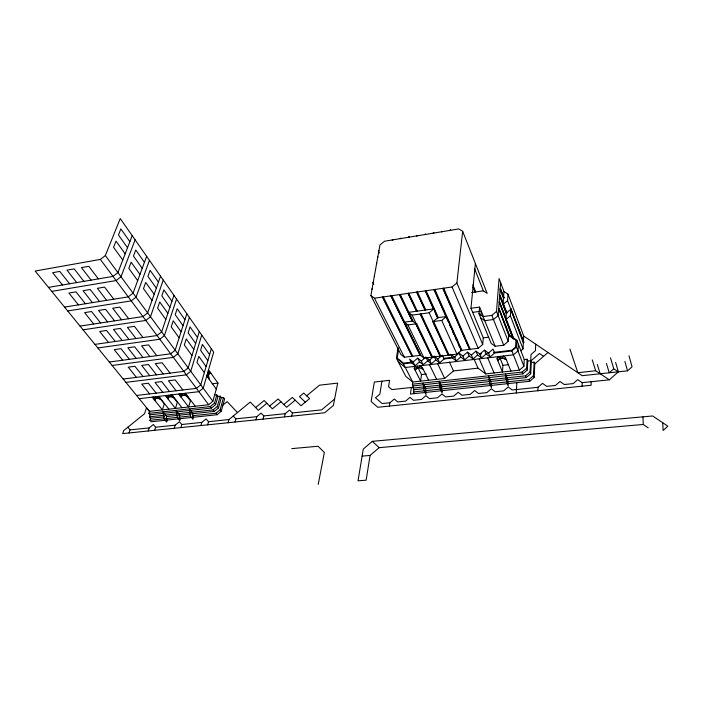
<?xml version="1.0" encoding="UTF-8"?>
<svg xmlns="http://www.w3.org/2000/svg" width="703" height="703" viewBox="0 0 703 703"><rect width="100%" height="100%" fill="white"/><g stroke="black" fill="none" stroke-linecap="round" stroke-linejoin="round"><path stroke-width="1.05" d="M591.135 381.72L591.118 385.253L377.766 407.274L371.131 401.475L374.339 382.045L389.55 380.332L388.557 386.773L391.914 389.594L413.32 387.256M582.102 386.184L582.146 382.66L577.717 379.638L573.209 383.592L564.324 384.523L560.001 381.509L555.502 385.446L546.732 386.36L542.505 383.355L538.015 387.274L512.188 389.972L508.155 386.984L503.691 390.859L495.237 391.738L491.3 388.768L486.845 392.617L478.497 393.487L474.648 390.534L470.202 394.357L461.95 395.218L458.189 392.265L453.751 396.079L445.605 396.923L441.941 393.988L437.512 397.775L429.463 398.61L425.877 395.684L421.457 399.453L413.505 400.279L410.007 397.362L405.596 401.105L397.74 401.931L394.321 399.023L389.928 402.74L382.16 403.557L375.507 397.784L379.866 394.111L381.922 381.193M537.865 390.745L538.015 387.274M411.36 387.467L410.455 394.049L529.693 381.298L534.157 377.423L533.489 375.657L534.131 362.15L531.283 362.467L530.616 360.692L527.777 361.017L527.101 359.233L524.262 359.567L516.872 340.287L508.7 334.681L508.251 341.342L503.726 345.217L495.158 346.254L491.169 343.433L478.98 313.766L479.595 307.097L470.957 308.266L475.386 263.52M534.157 377.423L534.79 363.917L534.131 362.15M535.712 344.171L535.405 350.692L531.037 354.461L530.053 371.931L530.73 373.697L526.275 377.573L413.839 389.761L412.415 384.207L412.714 382.01L403.417 363.811L396.422 358.205L398.047 347.44M530.73 373.697L531.283 362.467M413.276 385.885L522.847 373.847L527.312 369.98L526.626 368.205L527.101 359.233M527.312 369.98L527.777 361.017M520.826 350.788L523.006 348.916L523.726 336.052L508.014 294.153L503.981 291.552L499.086 278.59L496.503 311.429L508.251 341.342M474.068 359.154L477.987 368.152L485.703 373.891L519.438 370.13L523.893 366.272L524.262 359.567M516.257 392.977L516.872 382.669M523.893 366.272L516.459 347.036L516.872 340.287M518.375 344.206L517.97 350.946L513.436 354.848L405.306 367.511L398.32 361.896M523.006 348.916L510.387 315.779L510.861 308.854L523.884 342.387L523.348 342.853L510.8 309.671L511.362 309.188M513.234 338.644L505.879 319.619L506.336 313.081L503.032 304.452L503.981 291.552M499.851 357.748L502.935 365.314L502.469 372.019L497.021 358.785L497.654 356.693L499.868 358.451L502.715 358.117L506.353 359.708M506.336 313.081L510.826 309.267L507.566 300.612L508.014 294.153M500.659 282.755L498.128 315.568L493.471 319.522L484.719 320.665L480.667 317.87M461.44 350.34L446.405 316.499L437.864 317.642L433.874 308.845L408.39 312.36L412.125 315.12L416.273 323.811L412.556 321.043L404.234 322.159L420.429 355.296L424.05 358.108L456.932 354.163L461.44 350.34L478.198 348.31L482.706 344.461L483.286 337.844L470.957 308.266M480.922 315.014L481.274 311.201M482.706 344.461L456.88 282.957L462.671 231.313L458.769 228.932L384.506 241.243L379.954 244.934L370.894 295.524L400.877 354.47L404.374 357.238L420.429 355.296M441.502 388.952L441.756 386.729L439.19 381.421L440.324 389.286L442.064 392.872L442.319 390.64L441.502 388.952L529.016 379.541L533.489 375.657M417.872 367.317L421.492 374.585L420.631 381.131L414.252 368.416L414.665 366.412L416.932 368.1L419.612 367.792L423.215 369.321M414.401 393.627L413.54 391.958L413.839 389.761M398.627 348.916L397.248 358.108L403.522 363.126L413.276 361.966M389.418 406.07L389.928 402.74M648.228 427.872L643.236 424.463L379.181 447.653L370.077 455.439L366.122 480.211L358.029 480.826L363.275 449.05L372.326 441.335L652.648 415.974L667.85 426.176L663.105 430.482L662.736 422.749M318.213 484.429L324.355 452.468L318.064 446.247L291.771 448.628M419.612 367.792L420.043 365.78L422.301 367.476L428.602 380.244M291.675 416.158L292.386 412.933L289.495 410.104L285.181 413.689L263.81 415.921L261.05 413.109L256.762 416.659L235.865 418.839L233.238 416.044M284.451 416.905L285.181 413.689M263.036 419.12L263.81 415.921M255.98 419.849L256.762 416.659M235.039 422.011L235.865 418.839M228.132 422.723L228.976 419.559L250.242 402.063L258.317 410.315L266.859 403.267M167.279 420.051L166.646 422.099L164.133 418.979L163.043 411.932L166.734 416.545L166.101 418.584L167.279 420.051L217.025 414.735L221.26 411.264L224.617 398.961L223.519 397.441L221.278 397.696L220.18 396.176L217.939 396.43L216.823 394.91L214.582 395.165M192.411 415.754L193.562 417.239L192.956 419.304L190.513 416.141L189.415 409.014L193.017 413.698L192.411 415.754L215.909 413.223L220.153 409.752L223.519 397.441M166.734 416.545L214.222 411.396L218.457 407.933L221.278 397.696M139.203 398.68L198.905 391.685L203.211 388.197L213.686 352.141L120.239 218.571L105.353 255.558L100.344 259.416L35.15 271.033L149.511 411.325L148.86 413.346L150.055 414.814L211.427 408.065L215.663 404.603L217.939 396.43M165.556 415.069L213.097 409.884L217.341 406.413L220.18 396.176M207.649 424.84L208.527 421.695L206.041 418.926L201.787 422.398L181.796 424.489L179.423 421.738L175.196 425.174L155.627 427.222L153.377 424.489L149.177 427.899L130.029 429.893L127.884 427.187M148.86 413.346L210.294 406.554L214.538 403.083L216.823 394.91M149.511 411.325L208.633 404.743L212.868 401.29L217.974 383.091L208.519 369.919M200.9 425.535L201.787 422.398M209.169 379.277L208.554 375.604L209.134 373.592L208.229 370.92L209.714 371.588L210.021 373.425M211.331 348.767L200.75 384.857L196.427 388.364L136.584 395.464M180.864 427.6L181.796 424.489M174.256 428.285L175.196 425.174M179.186 417.178L179.801 415.13L176.154 410.482L177.253 417.573L179.731 420.71L180.346 418.654L179.186 417.178L190.381 415.974M182.121 394.26L181.181 397.318L182.156 395.429L184.388 395.165L187.877 396.545M201.743 335.067L190.741 371.298L186.348 374.831L125.907 382.37M199.301 331.579L188.193 367.845L183.782 371.395L123.192 379.04M502.715 358.117L503.374 356.026L505.58 357.783L510.923 371.079M168.553 396.817L167.912 398.856L168.852 396.975L171.057 396.72L174.529 398.083M189.371 317.387L177.815 353.776L173.333 357.361L112.137 365.472M154.651 430.306L155.627 427.222M148.192 430.974L149.177 427.899M186.84 313.775L175.17 350.199L170.671 353.794L109.325 362.019M164.581 416.782L150.6 418.294L149.405 416.835L150.055 414.814M155.442 398.346L154.792 400.367L155.688 398.513L157.867 398.258L161.339 399.612M166.207 420.166L151.145 421.774L149.941 420.324L150.6 418.294M176.55 299.056L164.405 335.603L159.827 339.241L97.858 347.967M129.001 432.951L130.029 429.893M173.931 295.313L161.664 331.886L157.068 335.533L94.94 344.382M163.254 280.058L150.486 316.737L145.802 320.427L83.059 329.804M160.539 276.174L147.639 312.879L142.937 316.578L80.028 326.087M149.458 260.338L136.031 297.141L131.241 300.884L67.69 310.954M146.637 256.305L133.069 293.125L128.262 296.877L64.553 307.097M135.125 239.855L120.995 276.762L116.1 280.559L51.732 291.376M132.199 235.663L117.919 272.588L112.998 276.393L48.472 287.378M159.599 398.935L160.056 398.003L157.683 396.51L157.867 398.258M172.797 397.406L173.272 396.466L170.899 394.963L171.057 396.72M186.137 395.859L186.629 394.91L184.256 393.399L184.388 395.165M415.174 370.253L416.932 368.1M421.413 368.557L422.301 367.476M497.803 360.692L499.868 358.451M504.534 358.917L505.58 357.783M523.726 336.052L582.216 375.683L627.524 370.833L632.05 366.834L629.009 355.753M610.512 357.827L613.737 368.811L609.229 372.792L606.425 363.416M582.146 382.66L609.299 379.822L618.35 371.817L615.626 362.405M530.703 361.07L539.491 353.477L543.595 356.289M412.415 384.207L522.162 372.072L526.626 368.205M534.79 363.917L547.989 352.493M412.977 388.082L525.58 375.806L530.053 371.931M486.089 354.013L481.537 357.897L479.885 354.031L484.455 350.129L486.089 354.013L490.079 356.896L494.64 352.994L511.898 350.946L516.459 347.036M473.049 358.899L477.592 355.015L475.931 351.149L471.361 355.041L473.049 358.899L469.147 356.017L467.451 352.168L462.899 356.052L464.604 359.883L469.147 356.017M490.079 356.896L488.462 353.011L493.031 349.101L494.64 352.994M456.221 360.867L460.755 357.01L459.033 353.178L454.481 357.045L456.221 360.867L452.407 358.003L450.667 354.189L454.481 357.045M469.753 349.672L470.228 349.268L443.663 288.195L443.162 288.608L469.753 349.672L442.749 288.327L443.162 288.608M505.879 319.619L510.387 315.779M396.422 358.205L405.772 376.369L412.714 382.01L444.665 378.46L453.488 370.938L477.987 368.152M509.271 335.639L498.682 308.45L509.209 336.473M478.98 313.766L483.04 316.552L491.828 315.392L496.503 311.429M435.878 359.962L431.361 363.785L429.542 360.015L434.085 356.175L435.878 359.962L439.595 362.818L444.12 358.987L452.407 358.003M448.593 355.507L449.068 355.112L433.628 321.499L433.145 321.912L448.593 355.507L432.74 321.614L441.721 320.427L446.405 316.499M461.405 350.683L461.871 350.287L434.876 289.469L434.375 289.882L461.405 350.683L461.001 350.384M506.872 313.011L506.309 313.485L499.631 296.086L500.202 295.603L499.692 295.269L506.872 313.011L500.202 295.603M425.869 357.168L427.688 360.938L423.18 364.752L421.334 360.99L425.869 357.168L429.542 360.015M432.152 357.476L415.842 323.863L432.152 357.476L432.617 357.08L416.712 323.749L407.898 324.918L404.234 322.159M504.042 297.896L503.48 298.371L500.132 289.583L500.703 289.109L500.193 288.775L504.042 297.896L500.703 289.109M512.83 337.124L499.192 301.824L513.164 338.951M440.35 356.491L440.816 356.096L421.053 313.898L420.561 314.311L440.35 356.491L420.166 314.021L420.561 314.311M439.595 362.818L437.802 359.031L442.345 355.182L444.12 358.987M503.032 304.452L507.566 300.612M412.336 356.614L412.802 356.219L383.32 296.938L382.441 297.061L412.336 356.614L382.819 297.343M420.385 355.639L390.894 295.84L420.385 355.639L420.851 355.243L416.088 345.489M417.696 358.143L419.55 361.904L415.042 365.701L413.171 361.957L417.696 358.143L421.334 360.99M334.628 398.996L321.623 409.875L292.386 412.933M437.864 317.642L433.189 321.561L429.155 312.791L412.125 315.12M437.82 317.993L438.303 317.58L426.141 290.734L425.64 291.147L437.82 317.993L437.415 317.703M370.894 295.524L374.479 298.213L452.055 286.982L456.88 282.957M425.28 310.375L425.772 309.961L417.468 291.991L416.571 292.123L425.28 310.375L416.967 292.404M412.512 321.385L412.995 320.981L400.288 294.478L399.392 294.61L412.512 321.385L399.787 294.891M429.155 312.791L433.874 308.845M416.229 324.153L416.712 323.749M306.675 395.824L319.478 385.182L337.677 383.109L333.389 405.464L324.681 412.758L122.674 433.61L123.71 430.552L144.528 413.751L146.488 407.793L149.783 411.747M416.782 311.543L417.274 311.139L408.847 293.239L407.951 293.371L416.782 311.543L408.346 293.652M280.954 401.729L272.395 408.812L264.117 400.534L255.611 407.547M283.775 404.497L292.334 397.415L301.016 405.754L309.619 398.592L303.749 393.074L299.478 396.624L305.322 402.169M295.207 400.174L286.622 407.292L278.142 398.979L269.618 406.035M391.272 296.121L391.773 295.708L415.13 343.539M372.133 288.625L372.01 289.311M375.578 269.381L375.455 270.04M374.435 275.734L374.321 276.402M222.948 405.086L227.157 401.641L237.5 412.547M373.768 284.487L372.801 282.544L373.293 282.149M377.819 256.876L377.704 257.526M376.703 263.098L376.588 263.748M379.383 253.062L378.442 251.112L378.917 250.725M208.861 377.441L207.974 377.616L207.06 374.945L208.554 375.604M209.134 373.592L210.909 373.249L208.044 373.601M471.581 292.527L483.383 290.857L487.161 293.344L462.671 231.313M472.671 312.36L480.193 311.35M483.286 337.844L488.55 337.194M212.28 383.776L217.974 383.091M428.461 360.164L430.623 359.901M443.637 358.354L455.562 356.939M479.42 354.101L481.59 353.846M487.012 353.205L489.174 352.941M493.515 352.431L511.942 350.235L515.554 347.141L515.976 340.401L508.656 335.375M403.417 363.811L411.457 362.862L415.042 365.701M421.492 374.585L426.449 374.022M502.935 365.314L508.199 364.716M149.405 416.835L164.476 415.192M609.299 379.822L595.669 370.771L577.813 372.695L569.957 349.083M149.941 420.324L178.096 417.292M413.54 391.958L440.43 389.067M208.527 421.695L228.976 419.559M362.115 456.115L370.077 455.439M155.24 399.445L153.509 398.768L153.307 397.028L155.688 398.513M181.673 396.378L179.933 395.692L179.792 393.926L182.156 395.429M168.386 397.916L166.646 397.239L166.479 395.481L168.852 396.975M414.252 368.416L416.044 369.18M497.021 358.785L498.831 359.576M613.737 368.811L618.35 371.817M523.884 342.387L510.861 308.854M434.375 289.882L433.962 289.601L445.93 316.508M425.64 291.147L425.236 290.866L433.356 308.758M484.455 350.129L488.462 353.011M475.931 351.149L479.885 354.031M477.592 355.015L481.537 357.897M467.451 352.168L471.361 355.041M459.033 353.178L462.899 356.052M460.755 357.01L464.604 359.883M434.085 356.175L437.802 359.031M427.688 360.938L431.361 363.785M419.55 361.904L423.18 364.752M413.171 361.957L409.585 359.119L411.457 362.862M372.326 441.335L379.181 447.653M62.505 284.987L52.655 272.676L59.79 271.42L69.588 283.784M78.411 304.874L68.938 293.037L75.986 291.868L85.406 303.758M93.719 324.021L84.606 312.624L91.566 311.534L100.626 322.976M108.473 342.458L99.685 331.473L106.557 330.463L115.292 341.482M122.682 360.226L114.22 349.646L121.004 348.697L129.422 359.33M136.391 377.37L128.227 367.159L134.932 366.281L143.052 376.527M149.625 393.917L141.742 384.058L148.368 383.24L156.198 393.135M152.217 397.151L162.402 409.893L164.309 403.838L160.53 399.076M155.495 396.773L156.778 398.381M158.781 396.387L168.905 409.164M76.706 282.571L66.97 270.154L74.193 268.88L83.877 281.349M92.436 302.624L83.077 290.682L90.204 289.504L99.518 301.49M107.577 321.921L98.561 310.436L105.608 309.329L114.563 320.867M122.155 340.507L113.473 329.443L120.424 328.415L129.053 339.523M136.197 358.416L127.832 347.748L134.704 346.799L143.017 357.502M149.748 375.683L141.681 365.402L148.456 364.514L156.479 374.84M162.815 392.353L155.029 382.423L161.725 381.597L169.467 391.562M165.372 395.613L175.434 408.434L177.297 402.362L172.938 396.764M168.685 395.227L169.95 396.852M172.007 394.831L181.998 407.705M91.091 280.128L81.46 267.597L88.78 266.314L98.35 278.889M106.636 300.348L97.383 288.309L104.598 287.105L113.798 299.197M121.593 319.803L112.691 308.222L119.818 307.106L128.667 318.731M135.995 338.538L127.419 327.378L134.458 326.341L142.981 337.545M149.871 356.588L141.611 345.832L148.553 344.865L156.76 355.656M163.245 373.987L155.275 363.618L162.138 362.722L170.056 373.126M176.145 390.771L168.465 380.771L175.232 379.936L182.868 389.972M178.676 394.058L188.606 406.967L190.416 400.868L186.119 395.227M182.024 393.662L183.272 395.297M185.381 393.267L195.241 406.229M100.344 259.416L208.633 404.743M215.909 413.223L217.025 414.735M213.097 409.884L214.222 411.396M210.294 406.554L211.427 408.065M214.538 403.083L215.663 404.603M105.353 255.558L212.868 401.29M220.153 409.752L221.26 411.264M217.341 406.413L218.457 407.933M122.77 260.031L113.543 247.289L116.013 241.103L125.16 253.845M137.683 280.611L128.807 268.361L131.145 262.184L139.95 274.442M152.024 300.401L143.482 288.617L145.706 282.457L154.185 294.258M165.829 319.461L157.613 308.116L159.722 301.974L167.885 313.336M179.133 337.827L171.216 326.886L173.228 320.779L181.093 331.728M191.963 355.533L184.327 344.988L186.242 338.899L193.826 349.461M204.345 372.616L196.972 362.44L198.791 356.377L206.111 366.571M206.761 375.956L216.287 389.102M207.64 372.933L208.844 374.594M127.533 247.728L118.456 234.969L120.872 228.906L129.879 241.665M142.199 268.335L133.465 256.068L135.767 250.013L144.431 262.289M156.321 288.168L147.911 276.358L150.099 270.321L158.439 282.14M169.915 307.273L161.822 295.893L163.896 289.873L171.936 301.262M183.026 325.682L175.223 314.716L177.191 308.722L184.942 319.698M195.671 343.442L188.14 332.871L190.021 326.895L197.49 337.484M207.868 360.586L200.601 350.375L202.394 344.426L209.608 354.655M374.479 298.213L404.374 357.238M417.354 366.096L418.267 367.95M407.898 324.918L424.05 358.108M429.498 364.672L436.607 379.356M408.39 312.36L412.556 321.043M437.661 363.723L444.665 378.46M449.375 362.045L453.488 370.938M435.166 312.73L436.967 316.71M441.721 320.427L456.932 354.163M446.818 318.494L448.154 321.491M449.92 325.471L450.808 327.466M452.583 331.456L453.91 334.443M455.245 337.431L456.572 340.419M458.347 344.408L459.674 347.396M479.235 358.846L485.703 373.891M452.055 286.982L478.198 348.31M487.706 357.862L494.06 372.959M479.595 307.097L483.682 317.115M483.04 316.552L495.158 346.254M472.864 287L474.912 292.053L475.755 291.93L472.882 284.856M500.51 356.359L501.292 358.284M491.828 315.392L503.726 345.217M474.507 268.52L483.383 290.857M511.898 350.946L519.438 370.13M522.162 372.072L522.847 373.847M525.58 375.806L526.275 377.573M499.192 308.793L509.772 335.99M508.7 334.681L509.464 336.632M529.016 379.541L529.693 381.298M499.701 302.167L513.717 338.477M592.251 359.874L595.669 370.771M597.278 364.426L600.169 373.759M624.879 361.386L627.524 370.833M642.981 416.853L643.236 424.463M507.821 379.567L508.234 385.85L506.714 382.151L505.571 374.084L507.821 379.567M491.564 385.376L491.388 387.634L489.806 383.961L488.673 375.956L491.002 381.395L490.826 383.645L491.564 385.376M425.728 388.469L426.018 394.576L424.225 391.017L423.092 383.197L425.728 388.469M441.941 231.401L441.466 231.788L442.336 231.647L441.941 231.401M450.351 230.004L449.867 230.399L450.746 230.25L450.351 230.004M417.046 235.531L416.571 235.918L417.433 235.777L417.046 235.531M425.297 234.161L424.823 234.556L425.684 234.407L425.297 234.161M433.593 232.79L433.118 233.176L433.988 233.036L433.593 232.79M400.701 238.247L400.227 238.633L401.079 238.493L400.701 238.247M408.856 236.893L408.373 237.28L409.225 237.139L408.856 236.893M392.608 239.591L392.133 239.978L392.977 239.837L392.608 239.591"/></g></svg>
